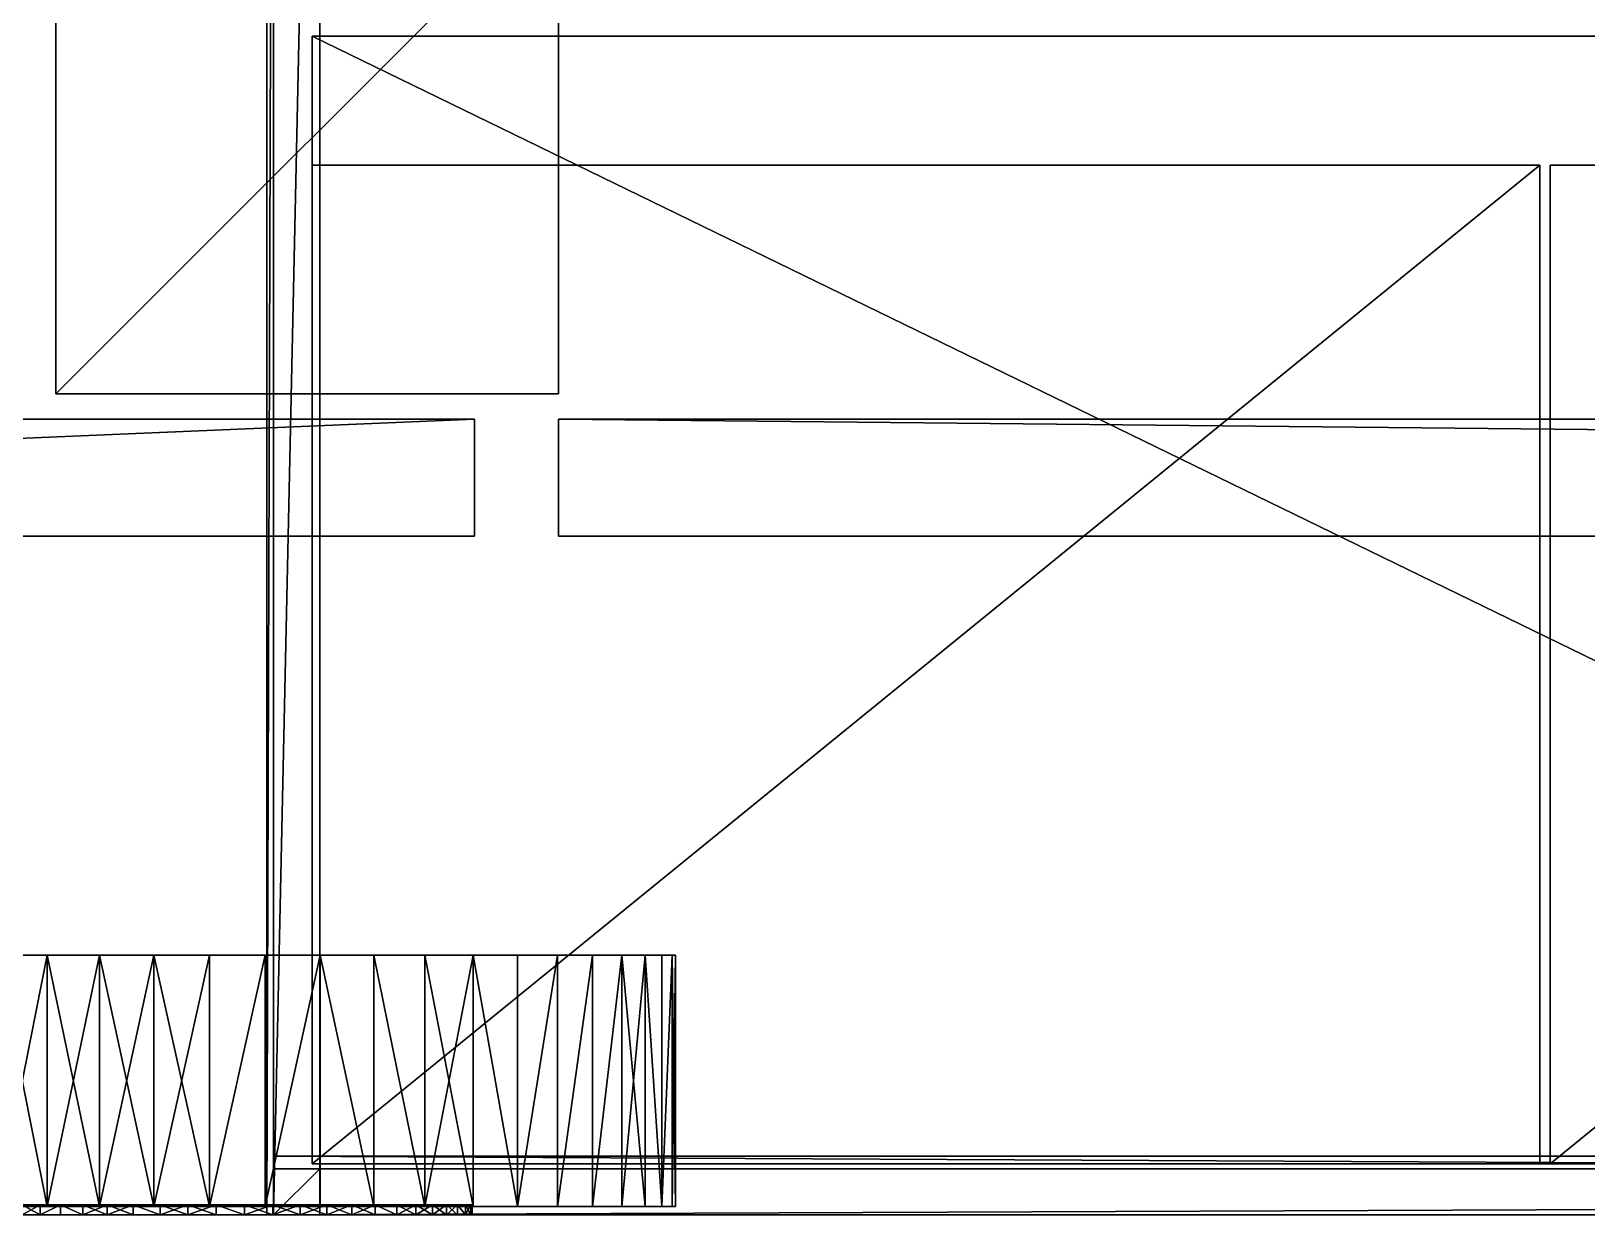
# Model space of a CAD drawing. Header units: millimetres. Extents: x -3100 to 14040, y -1280 to 1295.
# Drawn here: x -330 to 1528, y -1280 to 133 of the extents above; entities that cross this region are included whole.
import ezdxf

# ---------------------------------------------------------------- set-up
doc = ezdxf.new("R2010")
doc.units = ezdxf.units.MM

msp = doc.modelspace()

# ---------------------------------------------------------------- linework, layer by layer
at = {"layer": 'CAD_75LAB'}
for points in [[(-48, 1280, 3940), (-48, 1280, 1250), (-48, -1280, 1250)], [(-48, -1280, 3940), (-48, 1280, 3940), (-48, -1280, 1250)], [(-40, 1280, 1250), (-48, -1280, 1250), (-48, 1280, 1250)], [(-40, 1280, 1250), (-40, -1280, 1250), (-48, -1280, 1250)], [(-40, 1280, 3940), (-48, 1280, 3940), (-48, -1280, 3940)], [(-40, 1280, 3940), (-48, -1280, 3940), (-40, -1280, 3940)], [(-40, -1280, 1250), (-40, 1280, 1160), (-40, -1280, 1160)], [(-40, -1280, 1250), (-40, 1280, 1250), (-40, 1280, 1160)], [(14040, -1280, 1160), (-40, -1280, 1160), (-40, 1280, 1160)], [(14040, 1280, 1160), (14040, -1280, 1160), (-40, 1280, 1160)], [(14040, -1280, 1250), (-40, 1280, 1250), (-40, -1280, 1250)], [(14040, 1280, 1250), (-40, 1280, 1250), (14040, -1280, 1250)], [(-40, -1280, 3995), (-40, 1280, 3940), (-40, -1280, 3940)], [(-40, -1280, 3995), (-40, 1280, 3995), (-40, 1280, 3940)], [(15, 1280, 3940), (-40, -1280, 3940), (-40, 1280, 3940)], [(15, 1280, 3940), (15, -1280, 3940), (-40, -1280, 3940)], [(15, 1280, 3995), (-40, 1280, 3995), (-40, -1280, 3995)], [(15, 1280, 3995), (-40, -1280, 3995), (15, -1280, 3995)], [(-40, 1280, 3940), (-40, -1280, 1250), (-40, 1280, 1250)], [(-40, -1280, 3940), (-40, -1280, 1250), (-40, 1280, 3940)], [(15, -1280, 3995), (15, -1280, 3940), (15, 1280, 3940)], [(15, -1280, 3995), (15, 1280, 3940), (15, 1280, 3995)], [(-300, -300, 1160), (-300, 300, 1000), (-300, -300, 1000)], [(-300, -300, 1160), (-300, 300, 1160), (-300, 300, 1000)], [(300, 300, 1000), (-300, -300, 1000), (-300, 300, 1000)], [(300, 300, 1000), (300, -300, 1000), (-300, -300, 1000)], [(300, 300, 1160), (-300, 300, 1160), (-300, -300, 1160)], [(300, 300, 1160), (-300, -300, 1160), (300, -300, 1160)], [(300, -300, 1160), (300, -300, 1000), (300, 300, 1000)], [(300, -300, 1160), (300, 300, 1000), (300, 300, 1160)], [(6, -1219, 1794), (6, 127, 1253), (6, -1219, 1253)], [(6, -1219, 1794), (6, 127, 1794), (6, 127, 1253)], [(2772, 127, 1794), (2772, 127, 1253), (6, 127, 1253)], [(2772, 127, 1794), (6, 127, 1253), (6, 127, 1794)], [(2772, -1219, 1253), (6, -1219, 1253), (6, 127, 1253)], [(2772, 127, 1253), (2772, -1219, 1253), (6, 127, 1253)], [(2772, -1219, 1794), (6, 127, 1794), (6, -1219, 1794)], [(2772, 127, 1794), (6, 127, 1794), (2772, -1219, 1794)], [(6, -1219, 2341), (6, 127, 1800), (6, -1219, 1800)], [(6, -1219, 2341), (6, 127, 2341), (6, 127, 1800)], [(2772, 127, 2341), (2772, 127, 1800), (6, 127, 1800)], [(2772, 127, 2341), (6, 127, 1800), (6, 127, 2341)], [(2772, -1219, 1800), (6, -1219, 1800), (6, 127, 1800)], [(2772, 127, 1800), (2772, -1219, 1800), (6, 127, 1800)], [(2772, -1219, 2341), (6, 127, 2341), (6, -1219, 2341)], [(2772, 127, 2341), (6, 127, 2341), (2772, -1219, 2341)], [(6, -1219, 2888), (6, 127, 2347), (6, -1219, 2347)], [(6, -1219, 2888), (6, 127, 2888), (6, 127, 2347)], [(2772, 127, 2888), (2772, 127, 2347), (6, 127, 2347)], [(2772, 127, 2888), (6, 127, 2347), (6, 127, 2888)], [(2772, -1219, 2347), (6, -1219, 2347), (6, 127, 2347)], [(2772, 127, 2347), (2772, -1219, 2347), (6, 127, 2347)], [(2772, -1219, 2888), (6, 127, 2888), (6, -1219, 2888)], [(2772, 127, 2888), (6, 127, 2888), (2772, -1219, 2888)], [(6, -1219, 3435), (6, 127, 2894), (6, -1219, 2894)], [(6, -1219, 3435), (6, 127, 3435), (6, 127, 2894)], [(2772, 127, 3435), (2772, 127, 2894), (6, 127, 2894)], [(2772, 127, 3435), (6, 127, 2894), (6, 127, 3435)], [(2772, -1219, 2894), (6, -1219, 2894), (6, 127, 2894)], [(2772, 127, 2894), (2772, -1219, 2894), (6, 127, 2894)], [(2772, -1219, 3435), (6, 127, 3435), (6, -1219, 3435)], [(2772, 127, 3435), (6, 127, 3435), (2772, -1219, 3435)], [(6, -1219, 3713), (6, -27, 3441), (6, -1219, 3441)], [(6, -1219, 3713), (6, -27, 3713), (6, -27, 3441)], [(1472, -27, 3713), (1472, -27, 3441), (6, -27, 3441)], [(1472, -27, 3713), (6, -27, 3441), (6, -27, 3713)], [(1472, -27, 3441), (6, -1219, 3441), (6, -27, 3441)], [(1472, -27, 3441), (1472, -1219, 3441), (6, -1219, 3441)], [(1472, -27, 3713), (6, -27, 3713), (6, -1219, 3713)], [(1472, -27, 3713), (6, -1219, 3713), (1472, -1219, 3713)], [(1472, -1219, 3713), (1472, -1219, 3441), (1472, -27, 3441)], [(1472, -1219, 3713), (1472, -27, 3441), (1472, -27, 3713)], [(1484, -1219, 3713), (1484, -27, 3441), (1484, -1219, 3441)], [(1484, -1219, 3713), (1484, -27, 3713), (1484, -27, 3441)], [(2950, -27, 3713), (2950, -27, 3441), (1484, -27, 3441)], [(2950, -27, 3713), (1484, -27, 3441), (1484, -27, 3713)], [(2950, -27, 3441), (1484, -1219, 3441), (1484, -27, 3441)], [(2950, -27, 3441), (2950, -1219, 3441), (1484, -1219, 3441)], [(2950, -27, 3713), (1484, -27, 3713), (1484, -1219, 3713)], [(2950, -27, 3713), (1484, -1219, 3713), (2950, -1219, 3713)], [(300, -300, 1160), (-300, -300, 1000), (300, -300, 1000)], [(300, -300, 1160), (-300, -300, 1160), (-300, -300, 1000)], [(200, -330, 700), (-3100, -330, 700), (-3100, -330, 1000)], [(200, -330, 1000), (200, -330, 700), (-3100, -330, 1000)], [(200, -330, 700), (-3100, -470, 700), (-3100, -330, 700)], [(200, -330, 700), (200, -470, 700), (-3100, -470, 700)], [(200, -330, 1000), (-3100, -330, 1000), (-3100, -470, 1000)], [(200, -330, 1000), (-3100, -470, 1000), (200, -470, 1000)], [(200, -470, 1000), (200, -470, 700), (200, -330, 700)], [(200, -470, 1000), (200, -330, 700), (200, -330, 1000)], [(300, -330, 1160), (300, -330, 910), (300, -470, 910)], [(300, -470, 1160), (300, -330, 1160), (300, -470, 910)], [(13960, -330, 1160), (13960, -330, 910), (300, -330, 910)], [(13960, -330, 1160), (300, -330, 910), (300, -330, 1160)], [(13960, -470, 910), (300, -470, 910), (300, -330, 910)], [(13960, -330, 910), (13960, -470, 910), (300, -330, 910)], [(13960, -470, 1160), (300, -330, 1160), (300, -470, 1160)], [(13960, -330, 1160), (300, -330, 1160), (13960, -470, 1160)], [(200, -470, 700), (-3100, -470, 1000), (-3100, -470, 700)], [(200, -470, 1000), (-3100, -470, 1000), (200, -470, 700)], [(13960, -470, 1160), (300, -470, 910), (13960, -470, 910)], [(13960, -470, 1160), (300, -470, 1160), (300, -470, 910)], [(-50.18, -970, 1077.7), (-630.81, -970, 639.22), (-425.42, -970, 970.93)], [(-50.18, -970, 1077.7), (-475.91, -970, 152.33), (-630.81, -970, 639.22)], [(-310.48, -970, 42.71), (-370, -970, 72.35), (-475.91, -970, 152.33)], [(-50.18, -970, 2.3), (-310.48, -970, 42.71), (-475.91, -970, 152.33)], [(435.91, -970, 606.36), (-475.91, -970, 152.33), (-50.18, -970, 1077.7)], [(435.91, -970, 606.36), (-50.18, -970, 2.3), (-475.91, -970, 152.33)], [(-50.18, -970, 1077.7), (-425.42, -970, 970.93), (-370, -970, 1007.65)], [(-370, -1270, 1007.65), (-310.48, -970, 1037.29), (-370, -970, 1007.65)], [(-370, -1270, 1007.65), (-310.48, -1270, 1037.29), (-310.48, -970, 1037.29)], [(-310.48, -1270, 42.71), (-370, -1270, 72.35), (-370, -970, 72.35)], [(-310.48, -1270, 42.71), (-370, -970, 72.35), (-310.48, -970, 42.71)], [(-247.78, -970, 1059.39), (-370, -970, 1007.65), (-310.48, -970, 1037.29)], [(-50.18, -970, 1077.7), (-370, -970, 1007.65), (-247.78, -970, 1059.39)], [(-247.78, -1270, 1059.39), (-247.78, -970, 1059.39), (-310.48, -970, 1037.29)], [(-310.48, -1270, 1037.29), (-247.78, -1270, 1059.39), (-310.48, -970, 1037.29)], [(-310.48, -1270, 42.71), (-310.48, -970, 42.71), (-247.78, -970, 20.61)], [(-247.78, -1270, 20.61), (-310.48, -1270, 42.71), (-247.78, -970, 20.61)], [(-50.18, -970, 2.3), (-247.78, -970, 20.61), (-310.48, -970, 42.71)], [(-247.78, -1270, 1059.39), (-182.83, -970, 1073.61), (-247.78, -970, 1059.39)], [(-247.78, -1270, 1059.39), (-182.83, -1270, 1073.61), (-182.83, -970, 1073.61)], [(-182.83, -1270, 6.39), (-247.78, -1270, 20.61), (-247.78, -970, 20.61)], [(-182.83, -1270, 6.39), (-247.78, -970, 20.61), (-182.83, -970, 6.39)], [(-50.18, -970, 2.3), (-182.83, -970, 6.39), (-247.78, -970, 20.61)], [(-116.63, -970, 1079.74), (-247.78, -970, 1059.39), (-182.83, -970, 1073.61)], [(-50.18, -970, 1077.7), (-247.78, -970, 1059.39), (-116.63, -970, 1079.74)], [(-182.83, -1270, 1073.61), (-116.63, -1270, 1079.74), (-116.63, -970, 1079.74)], [(-182.83, -1270, 1073.61), (-116.63, -970, 1079.74), (-182.83, -970, 1073.61)], [(-116.63, -1270, 0.26), (-182.83, -1270, 6.39), (-182.83, -970, 6.39)], [(-116.63, -1270, 0.26), (-182.83, -970, 6.39), (-116.63, -970, 0.26)], [(-50.18, -970, 2.3), (-116.63, -970, 0.26), (-182.83, -970, 6.39)], [(-116.63, -1270, 1079.74), (-50.18, -1270, 1077.7), (-50.18, -970, 1077.7)], [(-116.63, -1270, 1079.74), (-50.18, -970, 1077.7), (-116.63, -970, 1079.74)], [(-116.63, -1270, 0.26), (-116.63, -970, 0.26), (-50.18, -970, 2.3)], [(-50.18, -1270, 2.3), (-116.63, -1270, 0.26), (-50.18, -970, 2.3)], [(-50.18, -1270, 1077.7), (15.52, -1270, 1067.5), (15.52, -970, 1067.5)], [(-50.18, -1270, 1077.7), (15.52, -970, 1067.5), (-50.18, -970, 1077.7)], [(-50.18, -1270, 2.3), (-50.18, -970, 2.3), (15.52, -970, 12.5)], [(15.52, -1270, 12.5), (-50.18, -1270, 2.3), (15.52, -970, 12.5)], [(198.28, -970, 89.85), (15.52, -970, 12.5), (-50.18, -970, 2.3)], [(435.91, -970, 606.36), (198.28, -970, 89.85), (-50.18, -970, 2.3)], [(140.7, -970, 1023.39), (-50.18, -970, 1077.7), (15.52, -970, 1067.5)], [(198.28, -970, 990.15), (-50.18, -970, 1077.7), (140.7, -970, 1023.39)], [(299.06, -970, 903.8), (-50.18, -970, 1077.7), (198.28, -970, 990.15)], [(299.06, -970, 903.8), (435.91, -970, 606.36), (-50.18, -970, 1077.7)], [(79.47, -1270, 1049.3), (79.47, -970, 1049.3), (15.52, -970, 1067.5)], [(15.52, -1270, 1067.5), (79.47, -1270, 1049.3), (15.52, -970, 1067.5)], [(79.47, -1270, 30.7), (15.52, -1270, 12.5), (15.52, -970, 12.5)], [(79.47, -1270, 30.7), (15.52, -970, 12.5), (79.47, -970, 30.7)], [(198.28, -970, 89.85), (79.47, -970, 30.7), (15.52, -970, 12.5)], [(140.7, -970, 1023.39), (15.52, -970, 1067.5), (79.47, -970, 1049.3)], [(140.7, -1270, 1023.39), (140.7, -970, 1023.39), (79.47, -970, 1049.3)], [(79.47, -1270, 1049.3), (140.7, -1270, 1023.39), (79.47, -970, 1049.3)], [(140.7, -1270, 56.61), (79.47, -1270, 30.7), (79.47, -970, 30.7)], [(140.7, -1270, 56.61), (79.47, -970, 30.7), (140.7, -970, 56.61)], [(198.28, -970, 89.85), (140.7, -970, 56.61), (79.47, -970, 30.7)], [(140.7, -1270, 1023.39), (198.28, -1270, 990.15), (198.28, -970, 990.15)], [(140.7, -1270, 1023.39), (198.28, -970, 990.15), (140.7, -970, 1023.39)], [(198.28, -1270, 89.85), (140.7, -1270, 56.61), (140.7, -970, 56.61)], [(198.28, -1270, 89.85), (140.7, -970, 56.61), (198.28, -970, 89.85)], [(251.33, -1270, 950.08), (251.33, -970, 950.08), (198.28, -970, 990.15)], [(198.28, -1270, 990.15), (251.33, -1270, 950.08), (198.28, -970, 990.15)], [(251.33, -1270, 129.92), (198.28, -1270, 89.85), (198.28, -970, 89.85)], [(251.33, -1270, 129.92), (198.28, -970, 89.85), (251.33, -970, 129.92)], [(435.91, -970, 606.36), (251.33, -970, 129.92), (198.28, -970, 89.85)], [(299.06, -970, 903.8), (198.28, -970, 990.15), (251.33, -970, 950.08)], [(251.33, -1270, 950.08), (299.06, -1270, 903.8), (299.06, -970, 903.8)], [(251.33, -1270, 950.08), (299.06, -970, 903.8), (251.33, -970, 950.08)], [(251.33, -1270, 129.92), (251.33, -970, 129.92), (299.06, -970, 176.2)], [(299.06, -1270, 176.2), (251.33, -1270, 129.92), (299.06, -970, 176.2)], [(340.75, -970, 228), (299.06, -970, 176.2), (251.33, -970, 129.92)], [(435.91, -970, 606.36), (340.75, -970, 228), (251.33, -970, 129.92)], [(299.06, -1270, 903.8), (340.75, -1270, 852), (340.75, -970, 852)], [(299.06, -1270, 903.8), (340.75, -970, 852), (299.06, -970, 903.8)], [(299.06, -1270, 176.2), (299.06, -970, 176.2), (340.75, -970, 228)], [(340.75, -1270, 228), (299.06, -1270, 176.2), (340.75, -970, 228)], [(299.06, -970, 903.8), (403.54, -970, 735.07), (435.91, -970, 606.36)], [(299.06, -970, 903.8), (340.75, -970, 852), (403.54, -970, 735.07)], [(340.75, -1270, 852), (375.75, -1270, 795.47), (375.75, -970, 795.47)], [(340.75, -1270, 852), (375.75, -970, 795.47), (340.75, -970, 852)], [(340.75, -1270, 228), (340.75, -970, 228), (375.75, -970, 284.53)], [(375.75, -1270, 284.53), (340.75, -1270, 228), (375.75, -970, 284.53)], [(435.91, -970, 606.36), (375.75, -970, 284.53), (340.75, -970, 228)], [(340.75, -970, 852), (375.75, -970, 795.47), (403.54, -970, 735.07)], [(375.75, -1270, 795.47), (403.54, -1270, 735.07), (403.54, -970, 735.07)], [(375.75, -1270, 795.47), (403.54, -970, 735.07), (375.75, -970, 795.47)], [(403.54, -1270, 344.93), (375.75, -1270, 284.53), (375.75, -970, 284.53)], [(403.54, -1270, 344.93), (375.75, -970, 284.53), (403.54, -970, 344.93)], [(423.69, -970, 408.29), (403.54, -970, 344.93), (375.75, -970, 284.53)], [(440, -970, 540), (423.69, -970, 408.29), (375.75, -970, 284.53)], [(435.91, -970, 606.36), (440, -970, 540), (375.75, -970, 284.53)], [(423.69, -1270, 671.71), (423.69, -970, 671.71), (403.54, -970, 735.07)], [(403.54, -1270, 735.07), (423.69, -1270, 671.71), (403.54, -970, 735.07)], [(423.69, -1270, 408.29), (403.54, -970, 344.93), (423.69, -970, 408.29)], [(423.69, -1270, 408.29), (403.54, -1270, 344.93), (403.54, -970, 344.93)], [(403.54, -970, 735.07), (423.69, -970, 671.71), (435.91, -970, 606.36)], [(423.69, -1270, 671.71), (435.91, -1270, 606.36), (435.91, -970, 606.36)], [(423.69, -1270, 671.71), (435.91, -970, 606.36), (423.69, -970, 671.71)], [(423.69, -1270, 408.29), (423.69, -970, 408.29), (435.91, -970, 473.64)], [(435.91, -1270, 473.64), (423.69, -1270, 408.29), (435.91, -970, 473.64)], [(440, -970, 540), (435.91, -970, 473.64), (423.69, -970, 408.29)], [(440, -1270, 540), (440, -970, 540), (435.91, -970, 606.36)], [(435.91, -1270, 606.36), (440, -1270, 540), (435.91, -970, 606.36)], [(435.91, -1270, 473.64), (435.91, -970, 473.64), (440, -970, 540)], [(440, -1270, 540), (435.91, -1270, 473.64), (440, -970, 540)], [(-40, -1280, 1320), (-40, -1210, 1250), (-40, -1280, 1250)], [(-40, -1280, 1320), (-40, -1210, 1320), (-40, -1210, 1250)], [(14040, -1210, 1250), (-40, -1210, 1250), (-40, -1210, 1320)], [(14040, -1210, 1320), (14040, -1210, 1250), (-40, -1210, 1320)], [(14040, -1280, 1250), (-40, -1280, 1250), (-40, -1210, 1250)], [(14040, -1210, 1250), (14040, -1280, 1250), (-40, -1210, 1250)], [(14040, -1280, 1320), (-40, -1210, 1320), (-40, -1280, 1320)], [(14040, -1210, 1320), (-40, -1210, 1320), (14040, -1280, 1320)], [(-40, -1225, 3940), (-40, -1225, 1250), (-40, -1280, 1250)], [(-40, -1280, 3940), (-40, -1225, 3940), (-40, -1280, 1250)], [(-40, -1225, 3940), (15, -1225, 1250), (-40, -1225, 1250)], [(15, -1225, 3940), (15, -1225, 1250), (-40, -1225, 3940)], [(15, -1225, 1250), (-40, -1280, 1250), (-40, -1225, 1250)], [(15, -1225, 1250), (15, -1280, 1250), (-40, -1280, 1250)], [(15, -1225, 3940), (-40, -1225, 3940), (-40, -1280, 3940)], [(15, -1225, 3940), (-40, -1280, 3940), (15, -1280, 3940)], [(-40, -1280, 3995), (-40, -1225, 3940), (-40, -1280, 3940)], [(-40, -1280, 3995), (-40, -1225, 3995), (-40, -1225, 3940)], [(14040, -1225, 3995), (14040, -1225, 3940), (-40, -1225, 3940)], [(14040, -1225, 3995), (-40, -1225, 3940), (-40, -1225, 3995)], [(14040, -1225, 3940), (-40, -1280, 3940), (-40, -1225, 3940)], [(14040, -1225, 3940), (14040, -1280, 3940), (-40, -1280, 3940)], [(14040, -1225, 3995), (-40, -1225, 3995), (-40, -1280, 3995)], [(14040, -1225, 3995), (-40, -1280, 3995), (14040, -1280, 3995)], [(2772, -1219, 1794), (6, -1219, 1253), (2772, -1219, 1253)], [(2772, -1219, 1794), (6, -1219, 1794), (6, -1219, 1253)], [(2772, -1219, 2341), (6, -1219, 1800), (2772, -1219, 1800)], [(2772, -1219, 2341), (6, -1219, 2341), (6, -1219, 1800)], [(2772, -1219, 2888), (6, -1219, 2347), (2772, -1219, 2347)], [(2772, -1219, 2888), (6, -1219, 2888), (6, -1219, 2347)], [(2772, -1219, 3435), (6, -1219, 2894), (2772, -1219, 2894)], [(2772, -1219, 3435), (6, -1219, 3435), (6, -1219, 2894)], [(1472, -1219, 3713), (6, -1219, 3441), (1472, -1219, 3441)], [(1472, -1219, 3713), (6, -1219, 3713), (6, -1219, 3441)], [(15, -1225, 3940), (15, -1280, 1250), (15, -1225, 1250)], [(15, -1280, 3940), (15, -1280, 1250), (15, -1225, 3940)], [(2950, -1219, 3713), (1484, -1219, 3441), (2950, -1219, 3441)], [(2950, -1219, 3713), (1484, -1219, 3713), (1484, -1219, 3441)], [(-50.18, -1270, 1077.7), (-425.42, -1270, 970.93), (-630.81, -1270, 639.22)], [(-50.18, -1270, 1077.7), (-630.81, -1270, 639.22), (-475.91, -1270, 152.33)], [(-310.48, -1270, 42.71), (-475.91, -1270, 152.33), (-370, -1270, 72.35)], [(-50.18, -1270, 2.3), (-475.91, -1270, 152.33), (-310.48, -1270, 42.71)], [(435.91, -1270, 606.36), (-50.18, -1270, 1077.7), (-475.91, -1270, 152.33)], [(435.91, -1270, 606.36), (-475.91, -1270, 152.33), (-50.18, -1270, 2.3)], [(-50.18, -1270, 1077.7), (-370, -1270, 1007.65), (-425.42, -1270, 970.93)], [(-318.81, -1268, 740.82), (-396.52, -1268, 556.96), (-384.97, -1268, 623.67)], [(-238.6, -1268, 802.68), (-396.52, -1268, 556.96), (-318.81, -1268, 740.82)], [(-238.6, -1268, 802.68), (-373.57, -1268, 424.39), (-396.52, -1268, 556.96)], [(-318.81, -1280, 740.82), (-384.97, -1280, 623.67), (-396.52, -1280, 556.96)], [(-238.6, -1280, 802.68), (-318.81, -1280, 740.82), (-396.52, -1280, 556.96)], [(-238.6, -1280, 802.68), (-396.52, -1280, 556.96), (-373.57, -1280, 424.39)], [(-318.81, -1268, 740.82), (-384.97, -1268, 623.67), (-340.28, -1268, 714.57)], [(-318.81, -1280, 740.82), (-340.28, -1280, 714.57), (-384.97, -1280, 623.67)], [(-373.57, -1268, 424.39), (-318.81, -1268, 339.18), (-340.28, -1268, 365.43)], [(-238.6, -1268, 802.68), (-318.81, -1268, 339.18), (-373.57, -1268, 424.39)], [(-373.57, -1280, 424.39), (-340.28, -1280, 365.43), (-318.81, -1280, 339.18)], [(-238.6, -1280, 802.68), (-373.57, -1280, 424.39), (-318.81, -1280, 339.18)], [(-247.78, -1270, 1059.39), (-310.48, -1270, 1037.29), (-370, -1270, 1007.65)], [(-50.18, -1270, 1077.7), (-247.78, -1270, 1059.39), (-370, -1270, 1007.65)], [(-340.28, -1280, 714.57), (-318.81, -1280, 740.82), (-318.81, -1268, 740.82)], [(-340.28, -1280, 714.57), (-318.81, -1268, 740.82), (-340.28, -1268, 714.57)], [(-318.81, -1280, 339.18), (-340.28, -1280, 365.43), (-340.28, -1268, 365.43)], [(-318.81, -1280, 339.18), (-340.28, -1268, 365.43), (-318.81, -1268, 339.18)], [(-318.81, -1280, 740.82), (-294.49, -1268, 764.46), (-318.81, -1268, 740.82)], [(-318.81, -1280, 740.82), (-294.49, -1280, 764.46), (-294.49, -1268, 764.46)], [(-318.81, -1280, 339.18), (-318.81, -1268, 339.18), (-294.49, -1268, 315.54)], [(-294.49, -1280, 315.54), (-318.81, -1280, 339.18), (-294.49, -1268, 315.54)], [(-267.64, -1268, 294.83), (-294.49, -1268, 315.54), (-318.81, -1268, 339.18)], [(-238.6, -1268, 277.32), (-267.64, -1268, 294.83), (-318.81, -1268, 339.18)], [(-238.6, -1268, 802.68), (-318.81, -1268, 740.82), (-294.49, -1268, 764.46)], [(-238.6, -1268, 802.68), (-238.6, -1268, 277.32), (-318.81, -1268, 339.18)], [(-267.64, -1280, 294.83), (-318.81, -1280, 339.18), (-294.49, -1280, 315.54)], [(-238.6, -1280, 277.32), (-318.81, -1280, 339.18), (-267.64, -1280, 294.83)], [(-238.6, -1280, 802.68), (-294.49, -1280, 764.46), (-318.81, -1280, 740.82)], [(-238.6, -1280, 802.68), (-318.81, -1280, 339.18), (-238.6, -1280, 277.32)], [(-50.18, -1270, 2.3), (-310.48, -1270, 42.71), (-247.78, -1270, 20.61)], [(-267.64, -1280, 785.17), (-267.64, -1268, 785.17), (-294.49, -1268, 764.46)], [(-294.49, -1280, 764.46), (-267.64, -1280, 785.17), (-294.49, -1268, 764.46)], [(-267.64, -1280, 294.83), (-294.49, -1280, 315.54), (-294.49, -1268, 315.54)], [(-267.64, -1280, 294.83), (-294.49, -1268, 315.54), (-267.64, -1268, 294.83)], [(-238.6, -1268, 802.68), (-294.49, -1268, 764.46), (-267.64, -1268, 785.17)], [(-238.6, -1280, 802.68), (-267.64, -1280, 785.17), (-294.49, -1280, 764.46)], [(-238.6, -1280, 802.68), (-238.6, -1268, 802.68), (-267.64, -1268, 785.17)], [(-267.64, -1280, 785.17), (-238.6, -1280, 802.68), (-267.64, -1268, 785.17)], [(-267.64, -1280, 294.83), (-267.64, -1268, 294.83), (-238.6, -1268, 277.32)], [(-238.6, -1280, 277.32), (-267.64, -1280, 294.83), (-238.6, -1268, 277.32)], [(-50.18, -1270, 2.3), (-247.78, -1270, 20.61), (-182.83, -1270, 6.39)], [(-116.63, -1270, 1079.74), (-182.83, -1270, 1073.61), (-247.78, -1270, 1059.39)], [(-50.18, -1270, 1077.7), (-116.63, -1270, 1079.74), (-247.78, -1270, 1059.39)], [(-238.6, -1280, 802.68), (-207.75, -1268, 816.76), (-238.6, -1268, 802.68)], [(-238.6, -1280, 802.68), (-207.75, -1280, 816.76), (-207.75, -1268, 816.76)], [(-207.75, -1280, 263.24), (-238.6, -1280, 277.32), (-238.6, -1268, 277.32)], [(-207.75, -1280, 263.24), (-238.6, -1268, 277.32), (-207.75, -1268, 263.24)], [(-175.5, -1268, 827.24), (-238.6, -1268, 277.32), (-238.6, -1268, 802.68)], [(-175.5, -1268, 827.24), (-238.6, -1268, 802.68), (-207.75, -1268, 816.76)], [(-175.5, -1268, 827.24), (-207.75, -1268, 263.24), (-238.6, -1268, 277.32)], [(-175.5, -1280, 827.24), (-238.6, -1280, 802.68), (-238.6, -1280, 277.32)], [(-175.5, -1280, 827.24), (-207.75, -1280, 816.76), (-238.6, -1280, 802.68)], [(-175.5, -1280, 827.24), (-238.6, -1280, 277.32), (-207.75, -1280, 263.24)], [(-175.5, -1280, 827.24), (-175.5, -1268, 827.24), (-207.75, -1268, 816.76)], [(-207.75, -1280, 816.76), (-175.5, -1280, 827.24), (-207.75, -1268, 816.76)], [(-175.5, -1280, 252.76), (-207.75, -1280, 263.24), (-207.75, -1268, 263.24)], [(-175.5, -1280, 252.76), (-207.75, -1268, 263.24), (-175.5, -1268, 252.76)], [(-108.48, -1268, 243.12), (-175.5, -1268, 252.76), (-207.75, -1268, 263.24)], [(-41.02, -1268, 248.92), (-108.48, -1268, 243.12), (-207.75, -1268, 263.24)], [(23.38, -1268, 269.84), (-41.02, -1268, 248.92), (-207.75, -1268, 263.24)], [(81.36, -1268, 304.81), (23.38, -1268, 269.84), (-207.75, -1268, 263.24)], [(23.38, -1268, 810.16), (-207.75, -1268, 263.24), (-175.5, -1268, 827.24)], [(23.38, -1268, 810.16), (81.36, -1268, 304.81), (-207.75, -1268, 263.24)], [(-108.48, -1280, 243.12), (-207.75, -1280, 263.24), (-175.5, -1280, 252.76)], [(-41.02, -1280, 248.92), (-207.75, -1280, 263.24), (-108.48, -1280, 243.12)], [(23.38, -1280, 269.84), (-207.75, -1280, 263.24), (-41.02, -1280, 248.92)], [(81.36, -1280, 304.81), (-207.75, -1280, 263.24), (23.38, -1280, 269.84)], [(23.38, -1280, 810.16), (-175.5, -1280, 827.24), (-207.75, -1280, 263.24)], [(23.38, -1280, 810.16), (-207.75, -1280, 263.24), (81.36, -1280, 304.81)], [(-50.18, -1270, 2.3), (-182.83, -1270, 6.39), (-116.63, -1270, 0.26)], [(-142.27, -1280, 833.98), (-142.27, -1268, 833.98), (-175.5, -1268, 827.24)], [(-175.5, -1280, 827.24), (-142.27, -1280, 833.98), (-175.5, -1268, 827.24)], [(-175.5, -1280, 252.76), (-175.5, -1268, 252.76), (-142.27, -1268, 246.02)], [(-142.27, -1280, 246.02), (-175.5, -1280, 252.76), (-142.27, -1268, 246.02)], [(-108.48, -1268, 243.12), (-142.27, -1268, 246.02), (-175.5, -1268, 252.76)], [(-74.58, -1268, 835.91), (-175.5, -1268, 827.24), (-142.27, -1268, 833.98)], [(-41.02, -1268, 831.08), (-175.5, -1268, 827.24), (-74.58, -1268, 835.91)], [(23.38, -1268, 810.16), (-175.5, -1268, 827.24), (-41.02, -1268, 831.08)], [(-108.48, -1280, 243.12), (-175.5, -1280, 252.76), (-142.27, -1280, 246.02)], [(-74.58, -1280, 835.91), (-142.27, -1280, 833.98), (-175.5, -1280, 827.24)], [(-41.02, -1280, 831.08), (-74.58, -1280, 835.91), (-175.5, -1280, 827.24)], [(23.38, -1280, 810.16), (-41.02, -1280, 831.08), (-175.5, -1280, 827.24)], [(-108.48, -1280, 836.88), (-108.48, -1268, 836.88), (-142.27, -1268, 833.98)], [(-142.27, -1280, 833.98), (-108.48, -1280, 836.88), (-142.27, -1268, 833.98)], [(-142.27, -1280, 246.02), (-142.27, -1268, 246.02), (-108.48, -1268, 243.12)], [(-108.48, -1280, 243.12), (-142.27, -1280, 246.02), (-108.48, -1268, 243.12)], [(-74.58, -1268, 835.91), (-142.27, -1268, 833.98), (-108.48, -1268, 836.88)], [(-74.58, -1280, 835.91), (-108.48, -1280, 836.88), (-142.27, -1280, 833.98)], [(-74.58, -1280, 835.91), (-74.58, -1268, 835.91), (-108.48, -1268, 836.88)], [(-108.48, -1280, 836.88), (-74.58, -1280, 835.91), (-108.48, -1268, 836.88)], [(-74.58, -1280, 244.09), (-108.48, -1280, 243.12), (-108.48, -1268, 243.12)], [(-74.58, -1280, 244.09), (-108.48, -1268, 243.12), (-74.58, -1268, 244.09)], [(-41.02, -1268, 248.92), (-74.58, -1268, 244.09), (-108.48, -1268, 243.12)], [(-41.02, -1280, 248.92), (-108.48, -1280, 243.12), (-74.58, -1280, 244.09)], [(-74.58, -1280, 835.91), (-41.02, -1268, 831.08), (-74.58, -1268, 835.91)], [(-74.58, -1280, 835.91), (-41.02, -1280, 831.08), (-41.02, -1268, 831.08)], [(-41.02, -1280, 248.92), (-74.58, -1280, 244.09), (-74.58, -1268, 244.09)], [(-41.02, -1280, 248.92), (-74.58, -1268, 244.09), (-41.02, -1268, 248.92)], [(198.28, -1270, 89.85), (-50.18, -1270, 2.3), (15.52, -1270, 12.5)], [(435.91, -1270, 606.36), (-50.18, -1270, 2.3), (198.28, -1270, 89.85)], [(140.7, -1270, 1023.39), (15.52, -1270, 1067.5), (-50.18, -1270, 1077.7)], [(198.28, -1270, 990.15), (140.7, -1270, 1023.39), (-50.18, -1270, 1077.7)], [(299.06, -1270, 903.8), (198.28, -1270, 990.15), (-50.18, -1270, 1077.7)], [(299.06, -1270, 903.8), (-50.18, -1270, 1077.7), (435.91, -1270, 606.36)], [(-40, -1280, 3940), (-48, -1280, 1250), (-40, -1280, 1250)], [(-40, -1280, 3940), (-48, -1280, 3940), (-48, -1280, 1250)], [(-41.02, -1280, 831.08), (-8.22, -1280, 822.46), (-8.22, -1268, 822.46)], [(-41.02, -1280, 831.08), (-8.22, -1268, 822.46), (-41.02, -1268, 831.08)], [(-8.22, -1280, 257.54), (-41.02, -1280, 248.92), (-41.02, -1268, 248.92)], [(-8.22, -1280, 257.54), (-41.02, -1268, 248.92), (-8.22, -1268, 257.54)], [(23.38, -1268, 269.84), (-8.22, -1268, 257.54), (-41.02, -1268, 248.92)], [(23.38, -1268, 810.16), (-41.02, -1268, 831.08), (-8.22, -1268, 822.46)], [(23.38, -1280, 269.84), (-41.02, -1280, 248.92), (-8.22, -1280, 257.54)], [(23.38, -1280, 810.16), (-8.22, -1280, 822.46), (-41.02, -1280, 831.08)], [(14040, -1280, 1160), (-40, -1280, 1250), (-40, -1280, 1160)], [(14040, -1280, 1250), (-40, -1280, 1250), (14040, -1280, 1160)], [(-40, -1280, 3940), (-40, -1280, 1250), (15, -1280, 1250)], [(15, -1280, 3940), (-40, -1280, 3940), (15, -1280, 1250)], [(14040, -1280, 3995), (-40, -1280, 3940), (14040, -1280, 3940)], [(14040, -1280, 3995), (-40, -1280, 3995), (-40, -1280, 3940)], [(14040, -1280, 1250), (-40, -1280, 1320), (-40, -1280, 1250)], [(14040, -1280, 1320), (-40, -1280, 1320), (14040, -1280, 1250)], [(15, -1280, 3995), (-40, -1280, 3940), (15, -1280, 3940)], [(15, -1280, 3995), (-40, -1280, 3995), (-40, -1280, 3940)], [(-8.22, -1280, 822.46), (23.38, -1280, 810.16), (23.38, -1268, 810.16)], [(-8.22, -1280, 822.46), (23.38, -1268, 810.16), (-8.22, -1268, 822.46)], [(23.38, -1280, 269.84), (-8.22, -1268, 257.54), (23.38, -1268, 269.84)], [(23.38, -1280, 269.84), (-8.22, -1280, 257.54), (-8.22, -1268, 257.54)], [(198.28, -1270, 89.85), (15.52, -1270, 12.5), (79.47, -1270, 30.7)], [(140.7, -1270, 1023.39), (79.47, -1270, 1049.3), (15.52, -1270, 1067.5)], [(23.38, -1280, 810.16), (53.37, -1280, 794.34), (53.37, -1268, 794.34)], [(23.38, -1280, 810.16), (53.37, -1268, 794.34), (23.38, -1268, 810.16)], [(53.37, -1280, 285.66), (23.38, -1268, 269.84), (53.37, -1268, 285.66)], [(53.37, -1280, 285.66), (23.38, -1280, 269.84), (23.38, -1268, 269.84)], [(81.36, -1268, 304.81), (53.37, -1268, 285.66), (23.38, -1268, 269.84)], [(23.38, -1268, 810.16), (189.28, -1268, 607.27), (81.36, -1268, 304.81)], [(53.37, -1268, 794.34), (189.28, -1268, 607.27), (23.38, -1268, 810.16)], [(81.36, -1280, 304.81), (23.38, -1280, 269.84), (53.37, -1280, 285.66)], [(23.38, -1280, 810.16), (81.36, -1280, 304.81), (189.28, -1280, 607.27)], [(53.37, -1280, 794.34), (23.38, -1280, 810.16), (189.28, -1280, 607.27)], [(53.37, -1280, 794.34), (81.36, -1280, 775.19), (81.36, -1268, 775.19)], [(53.37, -1280, 794.34), (81.36, -1268, 775.19), (53.37, -1268, 794.34)], [(81.36, -1280, 304.81), (53.37, -1280, 285.66), (53.37, -1268, 285.66)], [(81.36, -1280, 304.81), (53.37, -1268, 285.66), (81.36, -1268, 304.81)], [(149.85, -1268, 700.57), (189.28, -1268, 607.27), (53.37, -1268, 794.34)], [(106.99, -1268, 752.99), (53.37, -1268, 794.34), (81.36, -1268, 775.19)], [(106.99, -1268, 752.99), (149.85, -1268, 700.57), (53.37, -1268, 794.34)], [(149.85, -1280, 700.57), (53.37, -1280, 794.34), (189.28, -1280, 607.27)], [(106.99, -1280, 752.99), (81.36, -1280, 775.19), (53.37, -1280, 794.34)], [(106.99, -1280, 752.99), (53.37, -1280, 794.34), (149.85, -1280, 700.57)], [(198.28, -1270, 89.85), (79.47, -1270, 30.7), (140.7, -1270, 56.61)], [(106.99, -1280, 752.99), (106.99, -1268, 752.99), (81.36, -1268, 775.19)], [(81.36, -1280, 775.19), (106.99, -1280, 752.99), (81.36, -1268, 775.19)], [(106.99, -1280, 327.01), (81.36, -1280, 304.81), (81.36, -1268, 304.81)], [(106.99, -1280, 327.01), (81.36, -1268, 304.81), (106.99, -1268, 327.01)], [(189.28, -1268, 472.73), (106.99, -1268, 327.01), (81.36, -1268, 304.81)], [(189.28, -1268, 607.27), (189.28, -1268, 472.73), (81.36, -1268, 304.81)], [(189.28, -1280, 472.73), (81.36, -1280, 304.81), (106.99, -1280, 327.01)], [(189.28, -1280, 607.27), (81.36, -1280, 304.81), (189.28, -1280, 472.73)], [(129.92, -1280, 728), (129.92, -1268, 728), (106.99, -1268, 752.99)], [(106.99, -1280, 752.99), (129.92, -1280, 728), (106.99, -1268, 752.99)], [(106.99, -1280, 327.01), (106.99, -1268, 327.01), (129.92, -1268, 352)], [(129.92, -1280, 352), (106.99, -1280, 327.01), (129.92, -1268, 352)], [(149.85, -1268, 379.43), (129.92, -1268, 352), (106.99, -1268, 327.01)], [(166.53, -1268, 408.96), (149.85, -1268, 379.43), (106.99, -1268, 327.01)], [(179.73, -1268, 440.19), (166.53, -1268, 408.96), (106.99, -1268, 327.01)], [(189.28, -1268, 472.73), (179.73, -1268, 440.19), (106.99, -1268, 327.01)], [(106.99, -1268, 752.99), (129.92, -1268, 728), (149.85, -1268, 700.57)], [(149.85, -1280, 379.43), (106.99, -1280, 327.01), (129.92, -1280, 352)], [(166.53, -1280, 408.96), (106.99, -1280, 327.01), (149.85, -1280, 379.43)], [(179.73, -1280, 440.19), (106.99, -1280, 327.01), (166.53, -1280, 408.96)], [(189.28, -1280, 472.73), (106.99, -1280, 327.01), (179.73, -1280, 440.19)], [(106.99, -1280, 752.99), (149.85, -1280, 700.57), (129.92, -1280, 728)], [(129.92, -1280, 728), (149.85, -1280, 700.57), (149.85, -1268, 700.57)], [(129.92, -1280, 728), (149.85, -1268, 700.57), (129.92, -1268, 728)], [(149.85, -1280, 379.43), (129.92, -1268, 352), (149.85, -1268, 379.43)], [(149.85, -1280, 379.43), (129.92, -1280, 352), (129.92, -1268, 352)], [(149.85, -1280, 700.57), (166.53, -1280, 671.04), (166.53, -1268, 671.04)], [(149.85, -1280, 700.57), (166.53, -1268, 671.04), (149.85, -1268, 700.57)], [(166.53, -1280, 408.96), (149.85, -1268, 379.43), (166.53, -1268, 408.96)], [(166.53, -1280, 408.96), (149.85, -1280, 379.43), (149.85, -1268, 379.43)], [(149.85, -1268, 700.57), (166.53, -1268, 671.04), (189.28, -1268, 607.27)], [(149.85, -1280, 700.57), (189.28, -1280, 607.27), (166.53, -1280, 671.04)], [(179.73, -1280, 639.81), (179.73, -1268, 639.81), (166.53, -1268, 671.04)], [(166.53, -1280, 671.04), (179.73, -1280, 639.81), (166.53, -1268, 671.04)], [(166.53, -1280, 408.96), (166.53, -1268, 408.96), (179.73, -1268, 440.19)], [(179.73, -1280, 440.19), (166.53, -1280, 408.96), (179.73, -1268, 440.19)], [(166.53, -1268, 671.04), (179.73, -1268, 639.81), (189.28, -1268, 607.27)], [(166.53, -1280, 671.04), (189.28, -1280, 607.27), (179.73, -1280, 639.81)], [(189.28, -1280, 607.27), (189.28, -1268, 607.27), (179.73, -1268, 639.81)], [(179.73, -1280, 639.81), (189.28, -1280, 607.27), (179.73, -1268, 639.81)], [(189.28, -1280, 472.73), (179.73, -1268, 440.19), (189.28, -1268, 472.73)], [(189.28, -1280, 472.73), (179.73, -1280, 440.19), (179.73, -1268, 440.19)], [(189.28, -1280, 607.27), (195.06, -1280, 573.86), (195.06, -1268, 573.86)], [(189.28, -1280, 607.27), (195.06, -1268, 573.86), (189.28, -1268, 607.27)], [(195.06, -1280, 506.14), (189.28, -1268, 472.73), (195.06, -1268, 506.14)], [(195.06, -1280, 506.14), (189.28, -1280, 472.73), (189.28, -1268, 472.73)], [(197, -1268, 540), (195.06, -1268, 506.14), (189.28, -1268, 472.73)], [(195.06, -1268, 573.86), (197, -1268, 540), (189.28, -1268, 472.73)], [(189.28, -1268, 607.27), (195.06, -1268, 573.86), (189.28, -1268, 472.73)], [(197, -1280, 540), (189.28, -1280, 472.73), (195.06, -1280, 506.14)], [(195.06, -1280, 573.86), (189.28, -1280, 472.73), (197, -1280, 540)], [(189.28, -1280, 607.27), (189.28, -1280, 472.73), (195.06, -1280, 573.86)], [(195.06, -1280, 573.86), (197, -1280, 540), (197, -1268, 540)], [(195.06, -1280, 573.86), (197, -1268, 540), (195.06, -1268, 573.86)], [(197, -1280, 540), (195.06, -1268, 506.14), (197, -1268, 540)], [(197, -1280, 540), (195.06, -1280, 506.14), (195.06, -1268, 506.14)], [(435.91, -1270, 606.36), (198.28, -1270, 89.85), (251.33, -1270, 129.92)], [(299.06, -1270, 903.8), (251.33, -1270, 950.08), (198.28, -1270, 990.15)], [(340.75, -1270, 228), (251.33, -1270, 129.92), (299.06, -1270, 176.2)], [(435.91, -1270, 606.36), (251.33, -1270, 129.92), (340.75, -1270, 228)], [(299.06, -1270, 903.8), (435.91, -1270, 606.36), (403.54, -1270, 735.07)], [(299.06, -1270, 903.8), (403.54, -1270, 735.07), (340.75, -1270, 852)], [(435.91, -1270, 606.36), (340.75, -1270, 228), (375.75, -1270, 284.53)], [(340.75, -1270, 852), (403.54, -1270, 735.07), (375.75, -1270, 795.47)], [(423.69, -1270, 408.29), (375.75, -1270, 284.53), (403.54, -1270, 344.93)], [(440, -1270, 540), (375.75, -1270, 284.53), (423.69, -1270, 408.29)], [(435.91, -1270, 606.36), (375.75, -1270, 284.53), (440, -1270, 540)], [(403.54, -1270, 735.07), (435.91, -1270, 606.36), (423.69, -1270, 671.71)], [(440, -1270, 540), (423.69, -1270, 408.29), (435.91, -1270, 473.64)]]:
    msp.add_3dface(points, dxfattribs=at)

doc.saveas('drawing.dxf')
